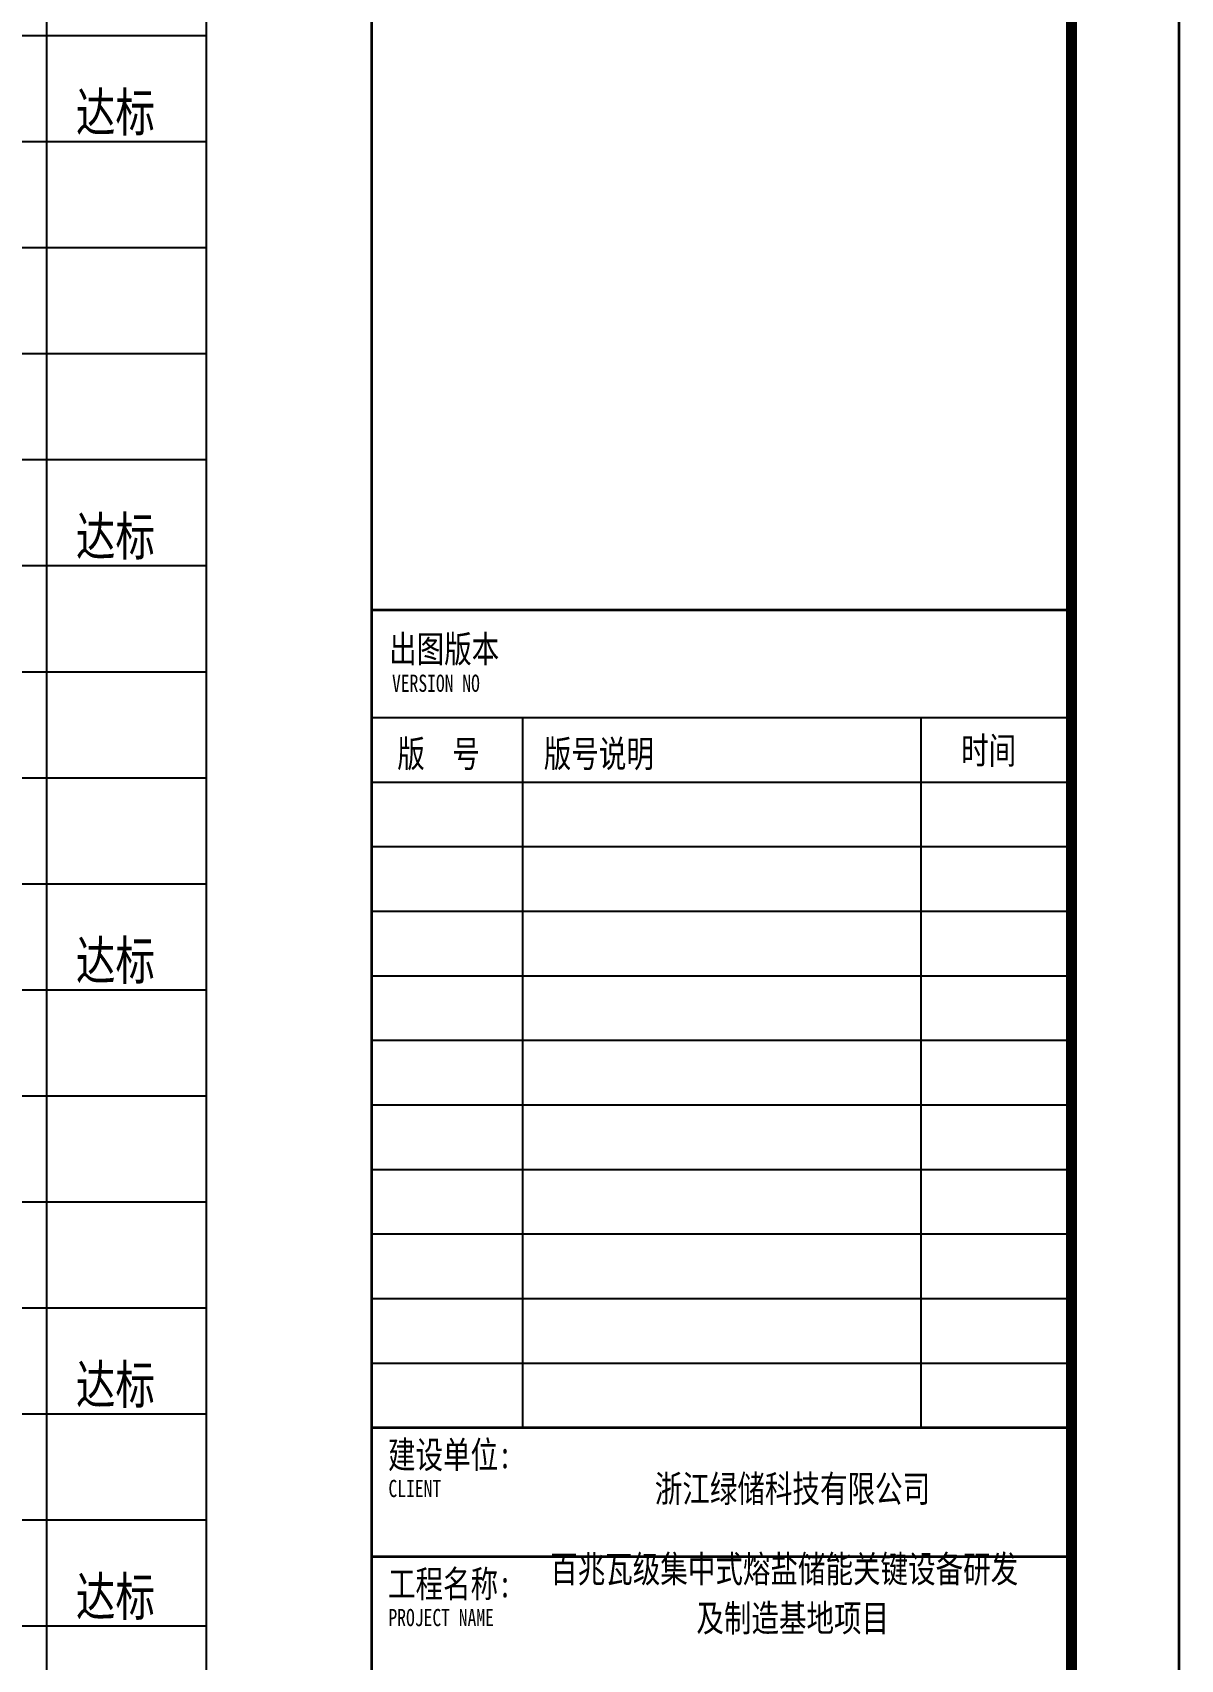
# Model space of a CAD drawing. Extents: x 1738711 to 2346805, y 1189731 to 2516152.
# Drawn here: x 2327215 to 2337879, y 2388764 to 2403887 of the extents above; entities that cross this region are included whole.
import ezdxf
from ezdxf.enums import TextEntityAlignment as Align

# ---------------------------------------------------------------- set-up
doc = ezdxf.new("R2010")
doc.units = 0
doc.header["$LTSCALE"] = 1000
doc.header["$MEASUREMENT"] = 0
for name, color, linetype in [('1_细线', 8, 'Continuous'), ('PUB_TEXT', 7, 'Continuous'), ('TK', 4, 'Continuous')]:
    doc.layers.add(name, color=color, linetype=linetype)
doc.styles.add('宋体', font='SIMSUN.TTF', dxfattribs={"width": 0.75})

# ---------------------------------------------------------------- blocks, each defined once
blk = doc.blocks.new('hjashrtahreahe')
at = {"layer": 'TK', "color": 7}
for p, q in [((78001, 23200), (78001, 16600)), ((81701, 23200), (81701, 16600))]:
    blk.add_line(p, q, dxfattribs=at)
at = {"layer": 'TK', "color": 7, "const_width": 25}
for points in [[(0, 59400), (84100, 59400), (84100, 0), (0, 0)], [(76600, 24200), (83100, 24200), (83100, 16600), (76600, 16600)], [(76600, 16600), (83100, 16600), (83100, 11800), (76600, 11800)]]:
    blk.add_lwpolyline(points, close=True, dxfattribs=at)
at = {"layer": 'TK', "color": 3, "const_width": 100}
blk.add_lwpolyline([(2500, 1000), (2500, 58400), (83100, 58400), (83100, 1000)], close=True, dxfattribs=at)
at = {"layer": 'TK', "color": 7, "const_width": 25}
for points in [[(76600, 58400), (76600, 1000)], [(76600, 16600), (83100, 16600)], [(76600, 15400), (83100, 15400)]]:
    blk.add_lwpolyline(points, dxfattribs=at)
at = {"layer": 'TK', "color": 7}
for points in [[(76600, 23200), (83100, 23200)], [(76600, 22600), (83100, 22600)], [(76600, 22000), (83100, 22000)], [(76600, 21400), (83100, 21400)], [(76600, 20800), (83100, 20800)], [(76600, 20200), (83100, 20200)], [(76600, 19600), (83100, 19600)], [(76600, 19000), (83100, 19000)], [(76600, 18400), (83100, 18400)], [(76600, 17800), (83100, 17800)], [(76600, 17200), (83100, 17200)]]:
    blk.add_lwpolyline(points, dxfattribs=at)
at = {"layer": 'TK', "color": 7, "style": '宋体', "width": 0.75}
for s, height, p in [('出图版本', 250, (76761, 23712)), ('VERSION NO', 160, (76788, 23439)), ('版  号', 250, (76837, 22739)), ('版号说明', 250, (78198, 22739)), ('时间', 250, (82075, 22769)), ('建设单位:', 250, (76751, 16222)), ('CLIENT', 160, (76755, 15954)), ('工程名称:', 250, (76751, 15022)), ('PROJECT NAME', 160, (76755, 14754))]:
    blk.add_text(s, height=height, dxfattribs=at).set_placement(p)
at = {"layer": 'TK', "style": '宋体', "width": 0.75}
for tag, height, p in [('项目负责人', 350, (6003, 57089)), ('专业负责人', 350, (6003, 56224)), ('设计人', 350, (6003, 55419)), ('版号1', 250, (77304, 22193)), ('时间1', 250, (82405, 22193)), ('版号2', 250, (77304, 21593)), ('时间2', 250, (82405, 21593)), ('版号3', 250, (77304, 20993)), ('时间3', 250, (82405, 20993)), ('建筑会签', 0.0001, (78978, 2403)), ('电气会签', 0.0001, (82128, 2403)), ('结构会签', 0.0001, (78978, 1803)), ('暖通会签', 0.0001, (82128, 1803)), ('给排水会签', 0.0001, (78978, 1250)), ('智能化会签', 0.0001, (82128, 1250))]:
    blk.add_attdef(tag, text='', height=height, dxfattribs=at).set_placement(p, align=Align.CENTER)
for tag, p in [('合作设计单位', (80816, 48986)), ('版号说明1', (79854, 22318)), ('版号说明2', (79854, 21718)), ('版号说明3', (79854, 21118)), ('浙江绿储科技有限公司', (80545, 16036)), ('百兆瓦级集中式熔盐储能关键', (80545, 14953)), ('设备研发及制造基地项目', (80545, 14603)), ('1#研发楼', (80545, 13636)), ('图名', (80545, 12436)), ('工程编号', (78978, 11461)), ('子项编号', (82128, 11461)), ('建筑', (78978, 10711)), ('图号', (82128, 10711)), ('施工图', (78978, 9961)), ('2023.03', (82128, 9961)), ('审定', (79353, 8461)), ('审核', (79353, 7711)), ('工程负责', (79353, 6961)), ('专业负责', (79353, 6211)), ('设计', (79353, 5461)), ('制图', (79353, 4711)), ('校对', (79353, 3961))]:
    blk.add_attdef(tag, text='', height=250, dxfattribs=at).set_placement(p, align=Align.MIDDLE_CENTER)

msp = doc.modelspace()

# ---------------------------------------------------------------- linework, layer by layer
at = {"layer": '1_细线'}
for p, q in [((2327343.8, 2431457.3), (2327343.8, 2376262)), ((2328827, 2431457.3), (2328827, 2376262)), ((2307609.6, 2403859.6), (2328827, 2403859.6)), ((2307609.6, 2402874), (2328827, 2402874)), ((2307609.6, 2402874), (2328827, 2402874)), ((2307609.6, 2401888.4), (2328827, 2401888.4)), ((2307609.6, 2401888.4), (2328827, 2401888.4)), ((2307609.6, 2400902.7), (2328827, 2400902.7)), ((2307609.6, 2400902.7), (2328827, 2400902.7)), ((2307609.6, 2399917.1), (2328827, 2399917.1)), ((2307609.6, 2398931.5), (2328827, 2398931.5)), ((2307609.6, 2397945.9), (2328827, 2397945.9)), ((2307609.6, 2396960.2), (2328827, 2396960.2)), ((2307609.6, 2395974.6), (2328827, 2395974.6)), ((2307609.6, 2394989), (2328827, 2394989)), ((2307609.6, 2394003.3), (2328827, 2394003.3)), ((2307609.6, 2393017.7), (2328827, 2393017.7)), ((2307609.6, 2392032.1), (2328827, 2392032.1)), ((2307609.6, 2391046.4), (2328827, 2391046.4)), ((2307609.6, 2390060.8), (2328827, 2390060.8)), ((2307609.6, 2389075.2), (2328827, 2389075.2))]:
    msp.add_line(p, q, dxfattribs=at)

# ---------------------------------------------------------------- block references
ref = msp.add_blockref('hjashrtahreahe', (2253766.1, 2374319.5))
ref.add_attrib('建设单位_001', '浙江绿储科技有限公司', (2332995.6, 2390225.5), dxfattribs={"layer": 'TK', "height": 250, "style": '宋体', "width": 0.75})
ref.add_attrib('工程名称_001', '百兆瓦级集中式熔盐储能关键设备研发', (2332023.6, 2389479.8), dxfattribs={"layer": 'TK', "height": 250, "style": '宋体', "width": 0.75})
ref.add_attrib('工程名称_002', '及制造基地项目', (2333381.9, 2389022.8), dxfattribs={"layer": 'TK', "height": 250, "style": '宋体', "width": 0.75})

# ---------------------------------------------------------------- texts
at = {"layer": 'PUB_TEXT', "color": 6, "linetype": 'Continuous', "style": '宋体', "width": 0.75}
for p in [(2327617.8, 2402967.8, -14342.5), (2327617.8, 2399025.3, -14342.5), (2327617.8, 2395082.8, -14342.5), (2327617.8, 2391140.3, -14342.5), (2327617.8, 2389169, -14342.5)]:
    msp.add_text('达标', height=358.76, dxfattribs=at).set_placement(p)

doc.saveas('drawing.dxf')
